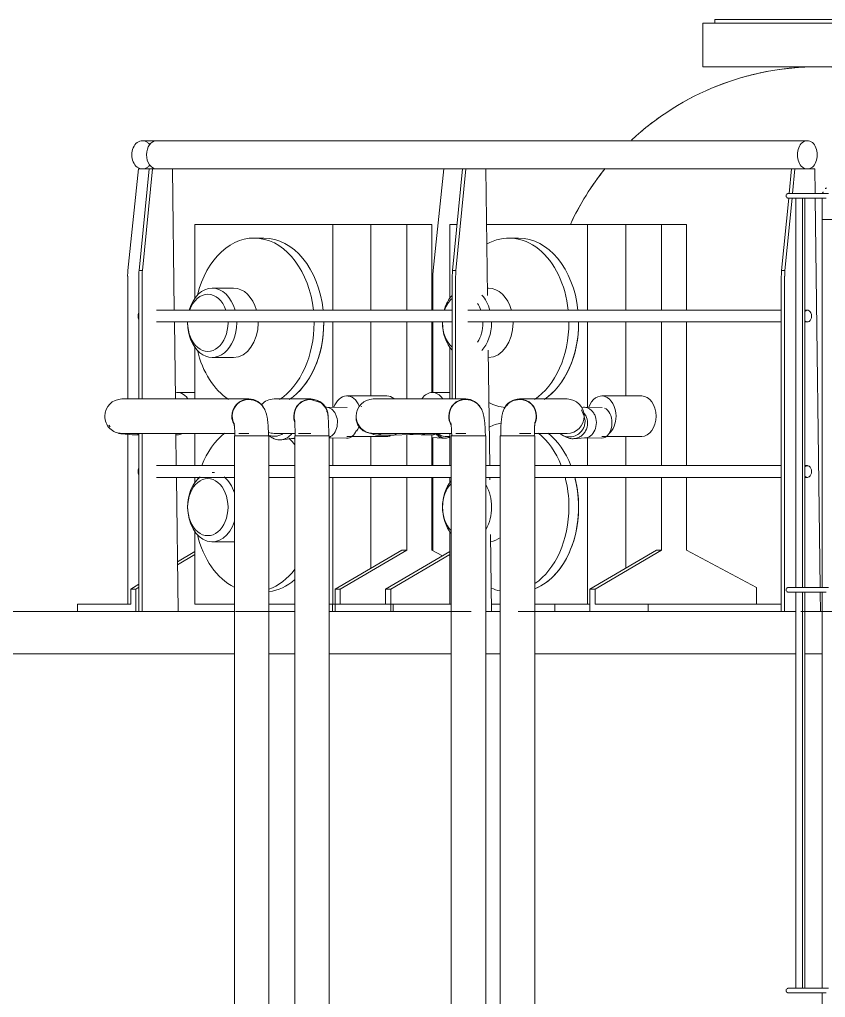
# Model space of a CAD drawing. Header units: metres. Extents: x -3 to 137, y -7 to 15.
# Drawn here: x 110.031 to 111.742, y 1.993 to 4.07 of the extents above; entities that cross this region are included whole.
import ezdxf

# ---------------------------------------------------------------- set-up
doc = ezdxf.new("R2010")
doc.units = ezdxf.units.M
doc.linetypes.add('Centre', pattern=[0.03175, 0.00635, -0.00475, 0.0159, -0.00475])
for name, color, linetype, lineweight in [('A-FLOR-HRAL', 7, 'Continuous', 9), ('A-FLOR-LEVL', 7, 'Continuous', 9), ('A-GENM', 7, 'Continuous', 9), ('I-WALL', 7, 'Continuous', 9), ('M-EQPM', 7, 'Continuous', 9), ('P-PIPE', 7, 'Continuous', 9)]:
    doc.layers.add(name, color=color, linetype=linetype, lineweight=lineweight)

# ---------------------------------------------------------------- blocks, each defined once
blk = doc.blocks.new('Generic Models 1 - Generic Models 1-2589847-Elevation 6 - a')
at = {"layer": 'A-GENM', "color": 8, "true_color": 0x808080}
for p, q in [((-17.7681, 2.8125), (-14.8313, 2.8125)), ((-14.7583, 2.8125), (-14.7034, 2.8125)), ((-14.6304, 2.8125), (-14.371, 2.8125)), ((-14.298, 2.8125), (-14.2671, 2.8125)), ((-14.194, 2.8125), (-13.6397, 2.8125)), ((-13.6209, 2.8125), (-13.5835, 2.8125)), ((-14.8313, 2.7225), (-17.9181, 2.7225)), ((-14.7034, 2.7225), (-14.7583, 2.7225)), ((-14.371, 2.7225), (-14.6304, 2.7225)), ((-14.2671, 2.7225), (-14.298, 2.7225)), ((-13.6397, 2.7225), (-14.194, 2.7225)), ((-13.5835, 2.7225), (-13.6209, 2.7225))]:
    blk.add_line(p, q, dxfattribs=at)
blk = doc.blocks.new('Railing - 50 x 12mm-V190-Elevation 6 - a')
at = {"layer": 'A-FLOR-HRAL'}
for p, q in [((-14.3684, 3.5368), (-14.3471, 3.7525)), ((-14.34, 3.7525), (-14.3613, 3.5368)), ((-14.3471, 3.7525), (-14.34, 3.7525)), ((-14.3236, 3.7525), (-14.34, 3.7525)), ((-14.2942, 3.4837), (-14.2976, 3.7525)), ((-14.3613, 3.5368), (-14.3684, 3.5368)), ((-14.3689, 3.264), (-14.3689, 3.5246)), ((-14.3618, 3.5246), (-14.3618, 3.264)), ((-14.2896, 3.1221), (-14.2927, 3.3679)), ((-14.2892, 3.0923), (-14.2893, 3.0979)), ((-14.2857, 2.8125), (-14.2877, 2.9765))]:
    blk.add_line(p, q, dxfattribs=at)
for centre in [(-14.2982, 3.5246), (-14.2911, 3.5246)]:
    blk.add_ellipse(centre, major_axis=(0, 0.1), ratio=0.707107, start_param=1.448623, end_param=1.570796, dxfattribs=at)
blk = doc.blocks.new('Railing - 50 x 12mm-V191-Elevation 6 - a')
at = {"layer": 'A-FLOR-HRAL'}
for p, q in [((-15.0336, 3.5368), (-15.0124, 3.7525)), ((-15.0053, 3.7525), (-15.0266, 3.5368)), ((-15.0124, 3.7525), (-15.0053, 3.7525)), ((-14.9889, 3.7525), (-15.0053, 3.7525)), ((-14.9591, 3.4525), (-14.9629, 3.7525)), ((-15.0266, 3.5368), (-15.0336, 3.5368)), ((-15.0342, 3.2639), (-15.0342, 3.5246)), ((-15.0271, 3.5246), (-15.0271, 3.2638)), ((-14.9567, 3.264), (-14.9588, 3.4275)), ((-15.0342, 2.8125), (-15.0342, 3.191)), ((-15.0271, 3.191), (-15.0271, 2.8125)), ((-14.9549, 3.1225), (-14.9558, 3.191)), ((-14.9509, 2.8125), (-14.9546, 3.0975))]:
    blk.add_line(p, q, dxfattribs=at)
for centre in [(-14.9635, 3.5246), (-14.9564, 3.5246)]:
    blk.add_ellipse(centre, major_axis=(0, 0.1), ratio=0.707107, start_param=1.448623, end_param=1.570796, dxfattribs=at)
blk = doc.blocks.new('Railing - 50 x 12mm-V192-Elevation 6 - a')
at = {"layer": 'A-FLOR-HRAL'}
for p, q in [((-13.654, 3.7002), (-13.6488, 3.7525)), ((-13.6488, 3.7525), (-13.6418, 3.7525)), ((-13.6418, 3.7525), (-13.6469, 3.7004)), ((-13.6254, 3.7525), (-13.6418, 3.7525)), ((-13.5994, 3.7525), (-13.6154, 3.7525)), ((-13.5987, 3.7002), (-13.5994, 3.7525)), ((-13.6701, 3.5368), (-13.6549, 3.6908)), ((-13.6479, 3.6904), (-13.663, 3.5368)), ((-13.588, 2.8636), (-13.5986, 3.6907)), ((-13.663, 3.5368), (-13.6701, 3.5368)), ((-13.6706, 2.8125), (-13.6706, 3.5246)), ((-13.6636, 3.5246), (-13.6636, 2.8125)), ((-13.5874, 2.8125), (-13.5879, 2.8539))]:
    blk.add_line(p, q, dxfattribs=at)
for centre in [(-13.5999, 3.5246), (-13.5928, 3.5246)]:
    blk.add_ellipse(centre, major_axis=(0, 0.1), ratio=0.707107, start_param=1.448623, end_param=1.570796, dxfattribs=at)
blk = doc.blocks.new('Railing - Railing-2595811-Elevation 6 - a')
at = {"layer": 'A-FLOR-HRAL'}
for p, q in [((-13.6154, 3.8125), (-14.9966, 3.8125)), ((-14.9966, 3.7525), (-13.6154, 3.7525)), ((-14.3689, 3.4525), (-14.9966, 3.4525)), ((-13.6706, 3.4525), (-14.3362, 3.4525)), ((-13.6154, 3.4525), (-13.6209, 3.4525)), ((-14.9966, 3.4275), (-14.3689, 3.4275)), ((-14.3362, 3.4275), (-13.6706, 3.4275)), ((-13.6209, 3.4275), (-13.6154, 3.4275)), ((-14.8313, 3.1225), (-14.9966, 3.1225)), ((-14.7034, 3.1225), (-14.7583, 3.1225)), ((-14.371, 3.1225), (-14.6304, 3.1225)), ((-14.2671, 3.1225), (-14.298, 3.1225)), ((-13.6706, 3.1225), (-14.194, 3.1225)), ((-13.6154, 3.1225), (-13.6209, 3.1225)), ((-14.9966, 3.0975), (-14.8313, 3.0975)), ((-14.7583, 3.0975), (-14.7034, 3.0975)), ((-14.6304, 3.0975), (-14.371, 3.0975)), ((-14.298, 3.0975), (-14.2671, 3.0975)), ((-14.194, 3.0975), (-13.6706, 3.0975)), ((-13.6209, 3.0975), (-13.6154, 3.0975))]:
    blk.add_line(p, q, dxfattribs=at)
for centre, major_axis, start_param, end_param in [((-14.9966, 3.7825), (0, 0.03), 0, 1.570796), ((-13.6154, 3.7825), (0, 0.03), 4.712389, 7.853982), ((-14.9966, 3.7825), (0, 0.03), 1.570796, 3.141593), ((-13.6154, 3.7825), (0, 0.03), 1.570796, 4.712389), ((-13.6154, 3.44), (0, 0.0125), 4.712389, 6.962236), ((-13.6154, 3.44), (0, 0.0125), 2.462542, 4.712389), ((-13.6154, 3.11), (0, 0.0125), 4.712389, 6.962236), ((-13.6154, 3.11), (0, 0.0125), 2.462542, 4.712389)]:
    blk.add_ellipse(centre, major_axis=major_axis, ratio=0.707107, start_param=start_param, end_param=end_param, dxfattribs=at)
for name in ['Railing - 50 x 12mm-V191-Elevation 6 - a', 'Railing - 50 x 12mm-V190-Elevation 6 - a', 'Railing - 50 x 12mm-V192-Elevation 6 - a']:
    blk.add_blockref(name, (0, 0))
blk = doc.blocks.new('Railing - 50 x 12mm-V199-Elevation 6 - a')
at = {"layer": 'A-FLOR-HRAL'}
for p, q in [((-14.3868, 3.7525), (-14.4095, 3.5368)), ((-14.4101, 3.5246), (-14.4101, 3.4523)), ((-14.4101, 3.4275), (-14.4101, 3.2778)), ((-14.4101, 3.1824), (-14.4101, 3.1223)), ((-14.4101, 3.0975), (-14.4101, 2.9418))]:
    blk.add_line(p, q, dxfattribs=at)
blk.add_ellipse((-14.3346, 3.5246), major_axis=(0, 0.1), ratio=0.75471, start_param=1.448623, end_param=1.570796, dxfattribs=at)
blk = doc.blocks.new('Railing - 50 x 12mm-V200-Elevation 6 - a')
at = {"layer": 'A-FLOR-HRAL'}
for p, q in [((-15.0347, 3.7525), (-15.0574, 3.5368)), ((-15.0265, 3.7525), (-15.0347, 3.7525)), ((-15.0124, 3.7525), (-15.0172, 3.7525)), ((-15.0579, 3.5246), (-15.0579, 3.264)), ((-15.0579, 3.1889), (-15.0579, 2.8282))]:
    blk.add_line(p, q, dxfattribs=at)
blk.add_ellipse((-14.9825, 3.5246), major_axis=(0, 0.1), ratio=0.75471, start_param=1.448623, end_param=1.570796, dxfattribs=at)
blk = doc.blocks.new('Railing - Railing-2595985-Elevation 6 - a')
at = {"layer": 'A-FLOR-HRAL'}
for p, q in [((-14.9966, 3.8125), (-15.0265, 3.8125)), ((-15.0265, 3.7525), (-15.0124, 3.7525))]:
    blk.add_line(p, q, dxfattribs=at)
for centre, major_axis, start_param, end_param in [((-15.0265, 3.7825), (0, 0.03), 5.759604, 7.853982), ((-15.0265, 3.7825), (0, 0.03), 5.530811, 5.759587), ((-15.0265, 3.7825), (0, 0.03), 1.570796, 3.665174), ((-15.0265, 3.7825), (0, 0.03), 3.665191, 3.893967), ((-15.0265, 3.44), (0, 0.0125), 1.047198, 1.570796), ((-15.0265, 3.44), (0, 0.0125), 1.570796, 2.094395), ((-15.0265, 3.11), (0, 0.0125), 1.047198, 1.570796), ((-15.0265, 3.11), (0, 0.0125), 1.570796, 2.094395)]:
    blk.add_ellipse(centre, major_axis=major_axis, ratio=0.75471, start_param=start_param, end_param=end_param, dxfattribs=at)
for name in ['Railing - 50 x 12mm-V200-Elevation 6 - a', 'Railing - 50 x 12mm-V199-Elevation 6 - a']:
    blk.add_blockref(name, (0, 0))
blk = doc.blocks.new('M_Escalera Marinera Exterior - M_Escalera Marinera Exterior-V205-Elevation 6 - a')
at = {"layer": 'A-GENM', "color": 8, "true_color": 0x808080}
for p, q in [((-13.6522, 3.7004), (-13.6554, 3.7004)), ((-13.5837, 3.7004), (-13.631, 3.7004)), ((-13.6554, 3.6904), (-13.6522, 3.6904)), ((-13.6397, 2.8638), (-13.6397, 3.6905)), ((-13.6257, 2.8637), (-13.6257, 3.6905)), ((-13.6209, 3.6906), (-13.6209, 2.8636)), ((-13.6209, 3.6904), (-13.5837, 3.6904)), ((-13.5837, 3.6904), (-13.5837, 3.6906)), ((-13.5837, 3.6454), (-13.5837, 2.8636)), ((-13.583, 3.6454), (-13.5837, 3.6454)), ((-13.5837, 3.6454), (-13.583, 3.6454)), ((-13.5437, 3.6454), (-13.5829, 3.6454)), ((-13.5829, 3.6454), (-13.5637, 3.6454)), ((-13.6522, 2.8638), (-13.6554, 2.8638)), ((-13.6554, 2.8538), (-13.6522, 2.8538)), ((-13.6397, 2.0127), (-13.6397, 2.8538)), ((-13.6257, 2.0127), (-13.6257, 2.8539)), ((-13.5837, 2.8638), (-13.6209, 2.8638)), ((-13.6209, 2.854), (-13.6209, 2.0126)), ((-13.6209, 2.8538), (-13.5837, 2.8538)), ((-13.5837, 2.8541), (-13.5837, 2.0126)), ((-13.5837, 2.8538), (-13.5837, 2.8539)), ((-13.6522, 2.0127), (-13.6554, 2.0127)), ((-13.6554, 2.0027), (-13.6522, 2.0027)), ((-13.631, 2.0027), (-13.5837, 2.0027)), ((-13.5837, 2.0127), (-13.6209, 2.0127)), ((-13.5837, 2.0031), (-13.5837, 0.9118)), ((-13.5837, 2.0027), (-13.5837, 2.0029))]:
    blk.add_line(p, q, dxfattribs=at)
at = {"layer": 'A-GENM', "color": 8, "true_color": 0x808080, "flags": 128}
for points in [[(-13.5703, 3.7004), (-13.58, 3.7004), (-13.5891, 3.7004), (-13.5977, 3.7004), (-13.6058, 3.7004), (-13.6132, 3.7004), (-13.6201, 3.7004), (-13.6264, 3.7004), (-13.6321, 3.7004), (-13.6372, 3.7004), (-13.6417, 3.7004), (-13.6456, 3.7004), (-13.6488, 3.7004), (-13.6514, 3.7004), (-13.6534, 3.7004), (-13.6547, 3.7004), (-13.6554, 3.7004), (-13.6554, 3.7004)], [(-13.5831, 3.7002), (-13.5829, 3.701), (-13.5827, 3.7017), (-13.5824, 3.7025), (-13.5821, 3.7032), (-13.5818, 3.704)], [(-13.5771, 3.7103), (-13.5765, 3.7109), (-13.5758, 3.7114), (-13.5752, 3.7118), (-13.5745, 3.7123)], [(-13.6554, 3.6904), (-13.6551, 3.6904), (-13.6542, 3.6904), (-13.6525, 3.6904), (-13.6503, 3.6904), (-13.6474, 3.6904), (-13.6439, 3.6904), (-13.6397, 3.6904), (-13.635, 3.6904), (-13.6296, 3.6904), (-13.6236, 3.6904), (-13.617, 3.6904), (-13.6099, 3.6904), (-13.6021, 3.6904), (-13.5938, 3.6904), (-13.585, 3.6904), (-13.5756, 3.6904)], [(-13.5837, 3.6907), (-13.5837, 3.6898), (-13.5837, 3.6888), (-13.5837, 3.6878), (-13.5837, 3.6867), (-13.5837, 3.6855), (-13.5837, 3.6843), (-13.5837, 3.683), (-13.5837, 3.6817), (-13.5837, 3.6803), (-13.5837, 3.6788), (-13.5837, 3.6773), (-13.5837, 3.6757), (-13.5837, 3.6741), (-13.5837, 3.6725), (-13.5837, 3.6708), (-13.5837, 3.669), (-13.5837, 3.6672), (-13.5837, 3.6654), (-13.5837, 3.6636), (-13.5837, 3.6617), (-13.5837, 3.6598), (-13.5837, 3.6579), (-13.5837, 3.6559), (-13.5837, 3.6539), (-13.5837, 3.652), (-13.5837, 3.65), (-13.5837, 3.648), (-13.5837, 3.646), (-13.5837, 3.6454)], [(-13.5837, 3.6454), (-13.5837, 3.6474), (-13.5837, 3.6494), (-13.5837, 3.6514), (-13.5837, 3.6534), (-13.5837, 3.6554), (-13.5837, 3.6573), (-13.5837, 3.6593), (-13.5837, 3.6612), (-13.5837, 3.6631), (-13.5837, 3.6649), (-13.5837, 3.6667), (-13.5837, 3.6685), (-13.5837, 3.6703), (-13.5837, 3.672), (-13.5837, 3.6737), (-13.5837, 3.6753), (-13.5837, 3.6769), (-13.5837, 3.6784), (-13.5837, 3.6799), (-13.5837, 3.6813), (-13.5837, 3.6827), (-13.5837, 3.684), (-13.5837, 3.6852), (-13.5837, 3.6864), (-13.5837, 3.6875), (-13.5837, 3.6886), (-13.5837, 3.6895), (-13.5837, 3.6904)], [(-13.5703, 2.8638), (-13.58, 2.8638), (-13.5891, 2.8638), (-13.5977, 2.8638), (-13.6058, 2.8638), (-13.6132, 2.8638), (-13.6201, 2.8638), (-13.6264, 2.8638), (-13.6321, 2.8638), (-13.6372, 2.8638), (-13.6417, 2.8638), (-13.6456, 2.8638), (-13.6488, 2.8638), (-13.6514, 2.8638), (-13.6534, 2.8638), (-13.6547, 2.8638), (-13.6554, 2.8638), (-13.6554, 2.8638)], [(-13.6554, 2.8538), (-13.6551, 2.8538), (-13.6542, 2.8538), (-13.6525, 2.8538), (-13.6503, 2.8538), (-13.6474, 2.8538), (-13.6439, 2.8538), (-13.6397, 2.8538), (-13.635, 2.8538), (-13.6296, 2.8538), (-13.6236, 2.8538), (-13.617, 2.8538), (-13.6099, 2.8538), (-13.6021, 2.8538), (-13.5938, 2.8538), (-13.585, 2.8538), (-13.5756, 2.8538)], [(-13.5703, 2.0127), (-13.58, 2.0127), (-13.5891, 2.0127), (-13.5977, 2.0127), (-13.6058, 2.0127), (-13.6132, 2.0127), (-13.6201, 2.0127), (-13.6264, 2.0127), (-13.6321, 2.0127), (-13.6372, 2.0127), (-13.6417, 2.0127), (-13.6456, 2.0127), (-13.6488, 2.0127), (-13.6514, 2.0127), (-13.6534, 2.0127), (-13.6547, 2.0127), (-13.6554, 2.0127), (-13.6554, 2.0127)], [(-13.6554, 2.0027), (-13.6551, 2.0027), (-13.6542, 2.0027), (-13.6525, 2.0027), (-13.6503, 2.0027), (-13.6474, 2.0027), (-13.6439, 2.0027), (-13.6397, 2.0027), (-13.635, 2.0027), (-13.6296, 2.0027), (-13.6236, 2.0027), (-13.617, 2.0027), (-13.6099, 2.0027), (-13.6021, 2.0027), (-13.5938, 2.0027), (-13.585, 2.0027), (-13.5756, 2.0027)]]:
    blk.add_lwpolyline(points, dxfattribs=at)
at = {"layer": 'A-GENM', "color": 8, "true_color": 0x808080}
for points, knots in [([(-13.6598, 3.6979), (-13.6599, 3.6978), (-13.6601, 3.6974), (-13.6604, 3.6965), (-13.6604, 3.6959), (-13.6604, 3.6954)], [-0.1666667, -0.1666667, -0.1666667, -0.1666667, -0.125, -0.0833333, 0, 0, 0, 0]), ([(-13.6542, 3.7003), (-13.6543, 3.7003), (-13.6545, 3.7003), (-13.6548, 3.7004), (-13.6551, 3.7004), (-13.6554, 3.7004), (-13.6558, 3.7004), (-13.6561, 3.7004), (-13.6564, 3.7003), (-13.6567, 3.7003), (-13.6571, 3.7002), (-13.6574, 3.7001), (-13.6577, 3.6999), (-13.658, 3.6998), (-13.6582, 3.6996), (-13.6586, 3.6993), (-13.6588, 3.6991), (-13.659, 3.699)], [-0.5833333, -0.5833333, -0.5833333, -0.5833333, -0.5625, -0.5416667, -0.5208333, -0.5, -0.4791667, -0.4583333, -0.4375, -0.4166667, -0.3958333, -0.375, -0.3541667, -0.3333333, -0.3125, -0.2916667, -0.25, -0.25, -0.25, -0.25]), ([(-13.6604, 3.6954), (-13.6604, 3.695), (-13.6604, 3.6944), (-13.6601, 3.6935), (-13.6599, 3.6931), (-13.6598, 3.6929)], [-1, -1, -1, -1, -0.9166667, -0.875, -0.8333333, -0.8333333, -0.8333333, -0.8333333]), ([(-13.659, 3.6919), (-13.6588, 3.6918), (-13.6586, 3.6915), (-13.6582, 3.6913), (-13.658, 3.6911), (-13.6577, 3.691), (-13.6574, 3.6908), (-13.6571, 3.6907), (-13.6567, 3.6906), (-13.6564, 3.6905), (-13.6561, 3.6905), (-13.6558, 3.6904), (-13.6554, 3.6904), (-13.6551, 3.6904), (-13.6548, 3.6905), (-13.6545, 3.6905), (-13.6543, 3.6906), (-13.6542, 3.6906)], [-0.75, -0.75, -0.75, -0.75, -0.7083333, -0.6875, -0.6666667, -0.6458333, -0.625, -0.6041667, -0.5833333, -0.5625, -0.5416667, -0.5208333, -0.5, -0.4791667, -0.4583333, -0.4375, -0.4166667, -0.4166667, -0.4166667, -0.4166667]), ([(-13.6598, 2.8613), (-13.6599, 2.8611), (-13.6601, 2.8607), (-13.6604, 2.8599), (-13.6604, 2.8592), (-13.6604, 2.8588)], [-0.1666667, -0.1666667, -0.1666667, -0.1666667, -0.125, -0.0833333, 0, 0, 0, 0]), ([(-13.6604, 2.8588), (-13.6604, 2.8583), (-13.6604, 2.8577), (-13.6601, 2.8569), (-13.6599, 2.8565), (-13.6598, 2.8563)], [-1, -1, -1, -1, -0.9166667, -0.875, -0.8333333, -0.8333333, -0.8333333, -0.8333333]), ([(-13.6542, 2.8636), (-13.6543, 2.8636), (-13.6545, 2.8637), (-13.6548, 2.8637), (-13.6551, 2.8638), (-13.6554, 2.8638), (-13.6558, 2.8638), (-13.6561, 2.8637), (-13.6564, 2.8637), (-13.6567, 2.8636), (-13.6571, 2.8635), (-13.6574, 2.8634), (-13.6577, 2.8633), (-13.658, 2.8631), (-13.6582, 2.8629), (-13.6586, 2.8627), (-13.6588, 2.8625), (-13.659, 2.8623)], [-0.5833333, -0.5833333, -0.5833333, -0.5833333, -0.5625, -0.5416667, -0.5208333, -0.5, -0.4791667, -0.4583333, -0.4375, -0.4166667, -0.3958333, -0.375, -0.3541667, -0.3333333, -0.3125, -0.2916667, -0.25, -0.25, -0.25, -0.25]), ([(-13.659, 2.8552), (-13.6588, 2.8551), (-13.6586, 2.8549), (-13.6582, 2.8546), (-13.658, 2.8544), (-13.6577, 2.8543), (-13.6574, 2.8542), (-13.6571, 2.854), (-13.6567, 2.8539), (-13.6564, 2.8539), (-13.6561, 2.8538), (-13.6558, 2.8538), (-13.6554, 2.8538), (-13.6551, 2.8538), (-13.6548, 2.8538), (-13.6545, 2.8539), (-13.6543, 2.8539), (-13.6542, 2.8539)], [-0.75, -0.75, -0.75, -0.75, -0.7083333, -0.6875, -0.6666667, -0.6458333, -0.625, -0.6041667, -0.5833333, -0.5625, -0.5416667, -0.5208333, -0.5, -0.4791667, -0.4583333, -0.4375, -0.4166667, -0.4166667, -0.4166667, -0.4166667]), ([(-13.6598, 2.0102), (-13.6599, 2.0101), (-13.6601, 2.0097), (-13.6604, 2.0088), (-13.6604, 2.0082), (-13.6604, 2.0077)], [-0.1666667, -0.1666667, -0.1666667, -0.1666667, -0.125, -0.0833333, 0, 0, 0, 0]), ([(-13.6604, 2.0077), (-13.6604, 2.0073), (-13.6604, 2.0067), (-13.6601, 2.0058), (-13.6599, 2.0054), (-13.6598, 2.0052)], [-1, -1, -1, -1, -0.9166667, -0.875, -0.8333333, -0.8333333, -0.8333333, -0.8333333]), ([(-13.6542, 2.0126), (-13.6543, 2.0126), (-13.6545, 2.0127), (-13.6548, 2.0127), (-13.6551, 2.0127), (-13.6554, 2.0128), (-13.6558, 2.0127), (-13.6561, 2.0127), (-13.6564, 2.0127), (-13.6567, 2.0126), (-13.6571, 2.0125), (-13.6574, 2.0124), (-13.6577, 2.0122), (-13.658, 2.0121), (-13.6582, 2.0119), (-13.6586, 2.0117), (-13.6588, 2.0114), (-13.659, 2.0113)], [-0.5833333, -0.5833333, -0.5833333, -0.5833333, -0.5625, -0.5416667, -0.5208333, -0.5, -0.4791667, -0.4583333, -0.4375, -0.4166667, -0.3958333, -0.375, -0.3541667, -0.3333333, -0.3125, -0.2916667, -0.25, -0.25, -0.25, -0.25]), ([(-13.659, 2.0042), (-13.6588, 2.0041), (-13.6586, 2.0038), (-13.6582, 2.0036), (-13.658, 2.0034), (-13.6577, 2.0033), (-13.6574, 2.0031), (-13.6571, 2.003), (-13.6567, 2.0029), (-13.6564, 2.0028), (-13.6561, 2.0028), (-13.6558, 2.0028), (-13.6554, 2.0027), (-13.6551, 2.0028), (-13.6548, 2.0028), (-13.6545, 2.0028), (-13.6543, 2.0029), (-13.6542, 2.0029)], [-0.75, -0.75, -0.75, -0.75, -0.7083333, -0.6875, -0.6666667, -0.6458333, -0.625, -0.6041667, -0.5833333, -0.5625, -0.5416667, -0.5208333, -0.5, -0.4791667, -0.4583333, -0.4375, -0.4166667, -0.4166667, -0.4166667, -0.4166667])]:
    blk.add_open_spline(points, degree=3, knots=knots, dxfattribs=at)
blk = doc.blocks.new('M_Estanque - M_Estanque-2786569-Elevation 6 - a')
at = {"layer": 'A-GENM', "color": 8, "true_color": 0x808080}
for p, q in [((-13.8375, 4.0619), (-13.8375, 3.9694)), ((-13.3496, 4.0619), (-13.8375, 4.0619)), ((-13.8119, 4.0697), (-13.8119, 4.0619)), ((-13.8119, 4.0697), (-13.3752, 4.0697)), ((-13.3752, 4.0619), (-13.3752, 4.0697)), ((-13.3496, 3.9694), (-13.3496, 4.0619)), ((-13.8375, 3.9694), (-13.3496, 3.9694)), ((-13.0171, 3.4259), (-13.0156, 3.4259)), ((-13.0156, 3.4259), (-13.0171, 3.4259)), ((-13.0206, 2.989), (-13.0206, 2.9876)), ((-13.0206, 2.8904), (-13.0206, 2.8638)), ((-13.0206, 2.8538), (-13.0206, 2.8125))]:
    blk.add_line(p, q, dxfattribs=at)
for start, end in [(90, 133.0764), (90, 98.0259), (90, 98.0259), (81.9741, 90), (81.9741, 90), (36.0498, 90), (100.6957, 106.0519), (100.6957, 106.0519), (73.9481, 79.3043), (73.9481, 79.3043), (109.2523, 114.0783), (109.2523, 114.0783), (65.9217, 70.7477), (65.9217, 70.7477), (117.5033, 122.105), (117.5033, 122.105), (57.895, 62.4967), (57.895, 62.4967), (125.6524, 130.132), (125.6524, 130.132), (49.868, 54.3476), (49.868, 54.3476), (41.8405, 46.2447), (41.8405, 46.2447), (141.2015, 155.0321), (141.8332, 146.1875), (141.8332, 146.1875), (36.1694, 38.1668), (36.1694, 38.1668), (149.8962, 154.2161), (149.8962, 154.2161), (356.5655, 14.0276), (9.7241, 14.0038), (9.7241, 14.0038), (3.5149, 5.9618), (3.5149, 5.9618), (309.3853, 334.2993), (294.5528, 303.1003), (274.9466, 291.7364)]:
    blk.add_arc((-13.5935, 3.3904), 0.579, start, end, dxfattribs=at)
blk = doc.blocks.new('Ventilacion01 - Standard-2235841-Elevation 6 - a')
at = {"layer": 'M-EQPM'}
for p, q in [((-14.3743, 3.478), (-14.3743, 3.6347)), ((-14.3587, 3.6347), (-14.3743, 3.6347)), ((-14.0819, 3.6347), (-14.2961, 3.6347)), ((-14.0819, 3.4525), (-14.0819, 3.6347)), ((-14.0006, 3.6347), (-14.0819, 3.6347)), ((-13.9246, 3.6347), (-14.0006, 3.6347)), ((-14.0006, 3.6347), (-14.0006, 3.4525)), ((-13.8717, 3.6347), (-13.9246, 3.6347)), ((-13.9246, 3.6347), (-13.9246, 3.4525)), ((-13.8717, 3.4525), (-13.8717, 3.6347)), ((-14.2281, 3.6058), (-14.2487, 3.6058)), ((-14.2921, 3.4994), (-14.2944, 3.4994)), ((-14.0819, 3.2463), (-14.0819, 3.4276)), ((-14.0006, 3.4276), (-14.0006, 3.2705)), ((-13.9246, 3.4276), (-13.9246, 3.1225)), ((-13.8717, 3.1225), (-13.8717, 3.4276)), ((-14.3743, 3.264), (-14.3743, 3.3736)), ((-14.3743, 3.2778), (-14.4114, 3.2778)), ((-13.967, 3.2705), (-14.0519, 3.2705)), ((-14.3743, 3.1223), (-14.3743, 3.1912)), ((-14.0819, 3.1225), (-14.0819, 3.1813)), ((-14.0519, 3.1845), (-13.967, 3.1845)), ((-14.0006, 3.1845), (-14.0006, 3.1225)), ((-14.3743, 3.0866), (-14.3743, 3.0975)), ((-14.0819, 2.8282), (-14.0819, 3.0976)), ((-14.0006, 3.0976), (-14.0006, 2.905)), ((-13.9246, 3.0976), (-13.9246, 2.9432)), ((-13.8717, 2.9432), (-13.8717, 3.0976)), ((-14.3743, 2.8282), (-14.3743, 2.9822)), ((-14.5104, 2.8605), (-14.3743, 2.9401)), ((-14.3743, 2.9338), (-14.4997, 2.8605)), ((-14.0767, 2.8605), (-13.9353, 2.9432)), ((-13.9246, 2.9432), (-14.066, 2.8605)), ((-13.9353, 2.9432), (-13.9246, 2.9432)), ((-13.723, 2.8636), (-13.8717, 2.9432)), ((-14.5104, 2.8282), (-14.5104, 2.8605)), ((-14.4997, 2.8605), (-14.5104, 2.8605)), ((-14.4997, 2.8605), (-14.4997, 2.8125)), ((-14.0767, 2.8125), (-14.0767, 2.8605)), ((-14.066, 2.8605), (-14.0767, 2.8605)), ((-14.066, 2.8605), (-14.066, 2.8282)), ((-13.723, 2.8282), (-13.723, 2.8636)), ((-14.5104, 2.8282), (-14.6232, 2.8282)), ((-14.6232, 2.8282), (-14.6232, 2.8125)), ((-14.371, 2.8282), (-14.3743, 2.8282)), ((-14.2671, 2.8282), (-14.2859, 2.8282)), ((-14.0819, 2.8282), (-14.194, 2.8282)), ((-14.0767, 2.8282), (-14.0819, 2.8282)), ((-13.9532, 2.8282), (-14.066, 2.8282)), ((-13.9532, 2.8125), (-13.9532, 2.8282)), ((-13.9532, 2.8282), (-13.6706, 2.8282))]:
    blk.add_line(p, q, dxfattribs=at)
for centre, major_axis, start_param, end_param in [((-14.2487, 3.4258), (0, 0.18), 4.862358, 6.66403), ((-14.2281, 3.4258), (0, 0.18), 4.862358, 6.283185), ((-14.2281, 3.4258), (0, 0.18), 4.862358, 6.283185), ((-14.2921, 3.4258), (0, 0.0736), 5.078453, 6.283185), ((-14.3376, 3.4258), (0, 0.0736), 0.656151, 1.201425), ((-14.3469, 3.4258), (0, 0.0606), 0.550999, 1.117441), ((-14.3376, 3.4258), (0, 0.0736), 5.078453, 5.641698), ((-14.3469, 3.4258), (0, 0.0606), 5.161188, 5.46228), ((-14.3469, 3.4258), (0, 0.0606), 1.54199, 1.570796), ((-14.3376, 3.4258), (0, 0.0736), 1.54728, 1.570796), ((-14.3469, 3.4258), (0, 0.0606), 4.712389, 4.748468), ((-14.3376, 3.4258), (0, 0.0736), 4.712389, 4.741843), ((-14.2921, 3.4258), (0, 0.0736), 4.712389, 4.738588), ((-14.2281, 3.4258), (0, 0.18), 3.579502, 4.72271), ((-14.2487, 3.4258), (0, 0.18), 4.712389, 4.722745), ((-14.2281, 3.4258), (0, 0.18), 4.712389, 4.72271), ((-14.3469, 3.4258), (0, 0.0606), 1.570796, 2.590593), ((-14.3376, 3.4258), (0, 0.0736), 1.570796, 2.485442), ((-14.3469, 3.4258), (0, 0.0606), 3.962498, 4.712389), ((-14.3376, 3.4258), (0, 0.0736), 3.78308, 4.712389), ((-14.2921, 3.4258), (0, 0.0736), 3.141593, 4.712389), ((-14.2487, 3.4258), (0, 0.18), 3.579502, 4.712389), ((-14.2281, 3.4258), (0, 0.18), 3.579502, 4.712389), ((-14.4114, 3.2348), (0, 0.043), 5.492856, 7.073515), ((-14.0519, 3.2275), (0, 0.043), 4.712389, 7.399238), ((-13.967, 3.2275), (0, 0.043), 4.712389, 6.283185), ((-14.2487, 3.4258), (0, 0.18), 2.796963, 3.079551), ((-14.0519, 3.2275), (0, 0.043), 3.665191, 4.712389), ((-13.967, 3.2275), (0, 0.043), 3.141593, 4.712389), ((-14.2487, 3.0344), (0, 0.18), 0.129021, 0.338704), ((-14.2487, 3.0344), (0, 0.18), 5.224359, 5.769848), ((-14.2281, 3.0344), (0, 0.18), 5.224359, 5.769848), ((-14.2281, 3.0344), (0, 0.18), 5.224359, 5.769848), ((-14.2281, 3.0344), (0, 0.18), 3.41291, 5.074515), ((-14.2487, 3.0344), (0, 0.18), 4.712389, 5.074554), ((-14.2281, 3.0344), (0, 0.18), 4.712389, 5.074515), ((-14.3376, 3.0344), (0, 0.0736), 0.705478, 1.570796), ((-14.3469, 3.0344), (0, 0.0606), 0.606429, 1.570796), ((-14.3376, 3.0344), (0, 0.0736), 4.712389, 5.398777), ((-14.3469, 3.0344), (0, 0.0606), 1.570796, 2.535164), ((-14.3376, 3.0344), (0, 0.0736), 1.570796, 2.436114), ((-14.3376, 3.0344), (0, 0.0736), 4.026001, 4.712389), ((-14.2281, 3.0344), (0, 0.18), 3.41291, 4.712389), ((-14.2487, 3.0344), (0, 0.18), 3.58834, 4.712389), ((-14.2921, 3.0344), (0, 0.0736), 3.230998, 3.653199), ((-14.2487, 3.0344), (0, 0.18), 2.839737, 2.995391)]:
    blk.add_ellipse(centre, major_axis=major_axis, ratio=0.707107, start_param=start_param, end_param=end_param, dxfattribs=at)
blk = doc.blocks.new('Ventilacion01 - Standard-V221-Elevation 6 - a')
at = {"layer": 'M-EQPM'}
for p, q in [((-14.9152, 3.478), (-14.9152, 3.6347)), ((-14.6228, 3.6347), (-14.9152, 3.6347)), ((-14.6228, 3.4524), (-14.6228, 3.6347)), ((-14.5415, 3.6347), (-14.6228, 3.6347)), ((-14.4655, 3.6347), (-14.5415, 3.6347)), ((-14.5415, 3.6347), (-14.5415, 3.4524)), ((-14.4126, 3.6347), (-14.4655, 3.6347)), ((-14.4655, 3.6347), (-14.4655, 3.4523)), ((-14.4126, 3.4523), (-14.4126, 3.6347)), ((-14.769, 3.6058), (-14.7896, 3.6058)), ((-14.833, 3.4994), (-14.8786, 3.4994)), ((-14.6228, 3.2462), (-14.6228, 3.4275)), ((-14.5415, 3.4275), (-14.5415, 3.2705)), ((-14.4655, 3.4275), (-14.4655, 3.264)), ((-14.4126, 3.2774), (-14.4126, 3.4275)), ((-14.9152, 3.264), (-14.9152, 3.3736)), ((-14.8786, 3.3522), (-14.833, 3.3522)), ((-14.9152, 3.2778), (-14.9523, 3.2778)), ((-14.5079, 3.2705), (-14.5928, 3.2705)), ((-14.9152, 3.1225), (-14.9152, 3.191)), ((-14.6228, 3.1224), (-14.6228, 3.1812)), ((-14.5928, 3.1845), (-14.5079, 3.1845)), ((-14.5415, 3.1845), (-14.5415, 3.1224)), ((-14.4655, 3.1884), (-14.4655, 3.1223)), ((-14.4126, 3.1223), (-14.4126, 3.1882)), ((-14.9152, 3.0866), (-14.9152, 3.0975)), ((-14.8733, 3.108), (-14.8786, 3.108)), ((-14.6228, 2.8282), (-14.6228, 3.0975)), ((-14.5415, 3.0975), (-14.5415, 2.905)), ((-14.4655, 3.0975), (-14.4655, 2.9432)), ((-14.4126, 2.9432), (-14.4126, 3.0975)), ((-14.9152, 2.8282), (-14.9152, 2.9822)), ((-14.8786, 2.9608), (-14.833, 2.9608)), ((-14.9523, 2.9184), (-14.9152, 2.9401)), ((-14.9152, 2.9338), (-14.9522, 2.9121)), ((-14.6177, 2.8605), (-14.4763, 2.9432)), ((-14.4655, 2.9432), (-14.6069, 2.8605)), ((-14.4763, 2.9432), (-14.4655, 2.9432)), ((-14.3898, 2.931), (-14.4126, 2.9432)), ((-15.0513, 2.8605), (-15.0342, 2.8705)), ((-15.0513, 2.8282), (-15.0513, 2.8605)), ((-15.0406, 2.8605), (-15.0513, 2.8605)), ((-15.0342, 2.8642), (-15.0406, 2.8605)), ((-15.0406, 2.8605), (-15.0406, 2.8125)), ((-14.6177, 2.8125), (-14.6177, 2.8605)), ((-14.6069, 2.8605), (-14.6177, 2.8605)), ((-14.6069, 2.8605), (-14.6069, 2.8282)), ((-15.0513, 2.8282), (-15.1641, 2.8282)), ((-15.1641, 2.8282), (-15.1641, 2.8125)), ((-14.8313, 2.8282), (-14.9152, 2.8282)), ((-14.7034, 2.8282), (-14.7583, 2.8282)), ((-14.6232, 2.8282), (-14.6304, 2.8282)), ((-14.4941, 2.8282), (-14.6069, 2.8282)), ((-14.4941, 2.8125), (-14.4941, 2.8282)), ((-14.4941, 2.8282), (-14.3743, 2.8282)), ((-14.1512, 2.8125), (-14.1512, 2.8282))]:
    blk.add_line(p, q, dxfattribs=at)
for centre, major_axis, start_param, end_param in [((-14.7896, 3.4258), (0, 0.18), 4.861782, 7.524207), ((-14.769, 3.4258), (0, 0.18), 4.861746, 6.283185), ((-14.769, 3.4258), (0, 0.18), 4.861746, 6.283185), ((-14.8786, 3.4258), (0, 0.0736), 5.083674, 7.482281), ((-14.833, 3.4258), (0, 0.0736), 5.083477, 6.283185), ((-14.8878, 3.4258), (0, 0.0606), 5.168796, 7.388903), ((-14.8878, 3.4258), (0, 0.0606), 1.54199, 1.570796), ((-14.8786, 3.4258), (0, 0.0736), 1.54728, 1.570796), ((-14.8878, 3.4258), (0, 0.0606), 4.712389, 4.741195), ((-14.8786, 3.4258), (0, 0.0736), 4.712389, 4.735906), ((-14.833, 3.4258), (0, 0.0736), 4.712389, 4.735906), ((-14.769, 3.4258), (0, 0.18), 3.579502, 4.72187), ((-14.7896, 3.4258), (0, 0.18), 4.712389, 4.72187), ((-14.769, 3.4258), (0, 0.18), 4.712389, 4.72187), ((-14.8878, 3.4258), (0, 0.0606), 1.570796, 4.712389), ((-14.8786, 3.4258), (0, 0.0736), 1.570796, 4.712389), ((-14.833, 3.4258), (0, 0.0736), 3.141593, 4.712389), ((-14.7896, 3.4258), (0, 0.18), 3.579502, 4.712389), ((-14.769, 3.4258), (0, 0.18), 3.579502, 4.712389), ((-14.7896, 3.4258), (0, 0.18), 1.900571, 2.703683), ((-14.9523, 3.2348), (0, 0.043), 5.492856, 6.437744), ((-14.5928, 3.2275), (0, 0.043), 5.235988, 7.400776), ((-14.5079, 3.2275), (0, 0.043), 5.759587, 6.283185), ((-14.5928, 3.2275), (0, 0.043), 3.886085, 4.165666), ((-14.7896, 3.0344), (0, 0.18), 0.513337, 1.059005), ((-14.7896, 3.0344), (0, 0.18), 5.535258, 5.661904), ((-14.5079, 3.2275), (0, 0.043), 3.141593, 3.408605), ((-14.8786, 3.0344), (0, 0.0736), 0.514297, 1.570796), ((-14.8878, 3.0344), (0, 0.0606), 4.712389, 7.853982), ((-14.7896, 3.0344), (0, 0.18), 1.209588, 1.241022), ((-14.8786, 3.0344), (0, 0.0736), 5.13434, 5.768888), ((-14.8878, 3.0344), (0, 0.0606), 1.570796, 4.712389), ((-14.8786, 3.0344), (0, 0.0736), 1.570796, 4.290438), ((-14.7896, 3.0344), (0, 0.18), 1.900571, 2.804908), ((-14.833, 3.0344), (0, 0.0736), 3.141593, 3.175259), ((-14.7896, 3.0344), (0, 0.18), 3.390357, 3.88952), ((-14.769, 3.0344), (0, 0.18), 3.226882, 3.685228), ((-14.769, 3.0344), (0, 0.18), 3.226882, 3.685228)]:
    blk.add_ellipse(centre, major_axis=major_axis, ratio=0.707107, start_param=start_param, end_param=end_param, dxfattribs=at)
blk = doc.blocks.new('Ventilacion01 - Standard-V222-Elevation 6 - a')
at = {"layer": 'M-EQPM'}
blk.add_line((-14.384, 3.1845), (-14.3743, 3.1845), dxfattribs=at)
blk.add_ellipse((-14.384, 3.2275), major_axis=(0, 0.043), ratio=0.707107, start_param=2.617994, end_param=3.141593, dxfattribs=at)
blk = doc.blocks.new('M_RVR_Codo material - CO - Codo-2958831-Elevation 6 - a')
at = {"layer": 'P-PIPE', "flags": 128}
for points in [[(-14.2262, 3.2632), (-14.2391, 3.2608), (-14.2482, 3.2557), (-14.2537, 3.2506), (-14.2568, 3.2464), (-14.2588, 3.2431), (-14.26, 3.2403), (-14.2609, 3.2381), (-14.2616, 3.2361), (-14.2621, 3.2344), (-14.2625, 3.2328), (-14.2629, 3.2313), (-14.2632, 3.2298), (-14.2635, 3.2284), (-14.2637, 3.227), (-14.2639, 3.2256), (-14.2641, 3.2242), (-14.2643, 3.2228), (-14.2645, 3.2213), (-14.2647, 3.2199), (-14.2648, 3.2184), (-14.265, 3.2169), (-14.2651, 3.2153), (-14.2652, 3.2138), (-14.2654, 3.2122), (-14.2655, 3.2106), (-14.2656, 3.209), (-14.2657, 3.2073), (-14.2658, 3.2056), (-14.2659, 3.2039), (-14.2659, 3.2022), (-14.266, 3.2004), (-14.2661, 3.1987), (-14.2661, 3.1969), (-14.2661, 3.1951), (-14.2662, 3.1933), (-14.2662, 3.1915), (-14.2662, 3.1896), (-14.2662, 3.1878), (-14.2663, 3.186), (-14.2663, 3.1855)], [(-14.1932, 3.2158), (-14.1932, 3.2157), (-14.1932, 3.2155), (-14.1933, 3.2151), (-14.1934, 3.2147), (-14.1935, 3.2141), (-14.1935, 3.2134), (-14.1936, 3.2126), (-14.1937, 3.2118), (-14.1938, 3.2109), (-14.1939, 3.2099), (-14.194, 3.2089), (-14.1941, 3.2078), (-14.1942, 3.2067), (-14.1943, 3.2055), (-14.1943, 3.2042), (-14.1944, 3.2029), (-14.1945, 3.2016), (-14.1945, 3.2003), (-14.1946, 3.1989), (-14.1947, 3.1975), (-14.1947, 3.196), (-14.1947, 3.1945), (-14.1948, 3.1931), (-14.1948, 3.1916), (-14.1948, 3.1901), (-14.1948, 3.1885), (-14.1949, 3.187), (-14.1949, 3.1855)]]:
    blk.add_lwpolyline(points, dxfattribs=at)
at = {"layer": 'P-PIPE'}
for start_param, end_param in [(0, 0.523599), (4.712389, 6.283185), (0.667649, 0.907362), (4.315592, 4.712389)]:
    blk.add_ellipse((-14.2262, 3.2275), major_axis=(0, 0.0357), ratio=0.994522, start_param=start_param, end_param=end_param, dxfattribs=at)
blk = doc.blocks.new('M_RVR_Codo material - CO - Codo-V232-Elevation 6 - a')
at = {"layer": 'P-PIPE', "flags": 128}
for points in [[(-14.3404, 3.2632), (-14.3303, 3.2618), (-14.3221, 3.2583), (-14.3163, 3.2542), (-14.3124, 3.2503), (-14.3098, 3.2469), (-14.3079, 3.244), (-14.3066, 3.2414), (-14.3056, 3.2392), (-14.3048, 3.2372), (-14.3042, 3.2354), (-14.3036, 3.2336), (-14.3032, 3.232), (-14.3028, 3.2304), (-14.3024, 3.2288), (-14.3021, 3.2273), (-14.3018, 3.2258), (-14.3015, 3.2242), (-14.3012, 3.2227), (-14.301, 3.2211), (-14.3008, 3.2196), (-14.3006, 3.218), (-14.3004, 3.2164), (-14.3002, 3.2147), (-14.3, 3.2131), (-14.2999, 3.2114), (-14.2997, 3.2097), (-14.2996, 3.2079), (-14.2995, 3.2062), (-14.2994, 3.2044), (-14.2993, 3.2026), (-14.2992, 3.2008), (-14.2991, 3.199), (-14.299, 3.1972), (-14.2989, 3.1953), (-14.2989, 3.1935), (-14.2989, 3.1916), (-14.2988, 3.1897), (-14.2988, 3.1879), (-14.2988, 3.186), (-14.2988, 3.1855)], [(-14.3721, 3.2136), (-14.3721, 3.2135), (-14.3721, 3.2133), (-14.372, 3.2129), (-14.3719, 3.2125), (-14.3718, 3.2119), (-14.3717, 3.2112), (-14.3716, 3.2105), (-14.3715, 3.2097), (-14.3714, 3.2088), (-14.3713, 3.2078), (-14.3712, 3.2068), (-14.3711, 3.2057), (-14.371, 3.2046), (-14.3709, 3.2034), (-14.3708, 3.2022), (-14.3707, 3.2009), (-14.3706, 3.1996), (-14.3705, 3.1983), (-14.3705, 3.1969), (-14.3704, 3.1955), (-14.3703, 3.1941), (-14.3703, 3.1927), (-14.3703, 3.1912), (-14.3702, 3.1898), (-14.3702, 3.1883), (-14.3702, 3.1868), (-14.3702, 3.1855)]]:
    blk.add_lwpolyline(points, dxfattribs=at)
at = {"layer": 'P-PIPE'}
for start_param, end_param in [(0, 1.570796), (5.759587, 6.283185), (1.570796, 2.082049)]:
    blk.add_ellipse((-14.3404, 3.2275), major_axis=(0, 0.0357), ratio=0.990268, start_param=start_param, end_param=end_param, dxfattribs=at)
blk = doc.blocks.new('M_RVR_Codo material - CO - Codo-V233-Elevation 6 - a')
at = {"layer": 'P-PIPE', "flags": 128}
for points in [[(-14.6691, 3.2632), (-14.6473, 3.2559), (-14.639, 3.2469), (-14.6361, 3.2414), (-14.6348, 3.238), (-14.6341, 3.2356), (-14.6336, 3.2338), (-14.6333, 3.2323), (-14.6331, 3.231), (-14.6329, 3.2298), (-14.6328, 3.2286), (-14.6326, 3.2275), (-14.6325, 3.2263), (-14.6324, 3.2252), (-14.6323, 3.2241), (-14.6322, 3.2229), (-14.6321, 3.2217), (-14.6321, 3.2205), (-14.632, 3.2192), (-14.6319, 3.2179), (-14.6318, 3.2166), (-14.6318, 3.2152), (-14.6317, 3.2138), (-14.6316, 3.2124), (-14.6316, 3.2109), (-14.6315, 3.2094), (-14.6315, 3.2079), (-14.6314, 3.2063), (-14.6314, 3.2047), (-14.6314, 3.2031), (-14.6313, 3.2014), (-14.6313, 3.1998), (-14.6313, 3.1981), (-14.6312, 3.1964), (-14.6312, 3.1947), (-14.6312, 3.1929), (-14.6312, 3.1912), (-14.6312, 3.1895), (-14.6312, 3.1877), (-14.6312, 3.186), (-14.6312, 3.1855)], [(-14.7036, 3.2199), (-14.7036, 3.2198), (-14.7036, 3.2196), (-14.7036, 3.2192), (-14.7035, 3.2187), (-14.7035, 3.2182), (-14.7034, 3.2175), (-14.7034, 3.2167), (-14.7033, 3.2159), (-14.7033, 3.215), (-14.7032, 3.214), (-14.7031, 3.213), (-14.7031, 3.2119), (-14.703, 3.2108), (-14.703, 3.2096), (-14.7029, 3.2083), (-14.7029, 3.2071), (-14.7029, 3.2057), (-14.7028, 3.2044), (-14.7028, 3.203), (-14.7027, 3.2015), (-14.7027, 3.2001), (-14.7027, 3.1986), (-14.7027, 3.197), (-14.7026, 3.1955), (-14.7026, 3.1939), (-14.7026, 3.1924), (-14.7026, 3.1908), (-14.7026, 3.1892), (-14.7026, 3.1876), (-14.7026, 3.186), (-14.7026, 3.1855)]]:
    blk.add_lwpolyline(points, dxfattribs=at)
at = {"layer": 'P-PIPE'}
for start_param, end_param in [(0, 1.570796), (5.235988, 6.283185), (1.570796, 1.832596), (4.974188, 5.031658)]:
    blk.add_ellipse((-14.6691, 3.2275), major_axis=(0, 0.0357), ratio=0.99863, start_param=start_param, end_param=end_param, dxfattribs=at)

msp = doc.modelspace()

# ---------------------------------------------------------------- linework, layer by layer
at = {"layer": 'A-FLOR-LEVL', "color": 253, "linetype": 'Centre', "true_color": 0xaaaaaa}
msp.add_line((106.6894, 2.8125), (134.0669, 2.8125), dxfattribs=at)
at = {"layer": 'I-WALL'}
for p, q in [((110.4872, 2.7225), (107.4004, 2.7225)), ((110.6151, 2.7225), (110.5602, 2.7225)), ((110.9475, 2.7225), (110.6882, 2.7225)), ((111.0514, 2.7225), (111.0205, 2.7225)), ((111.6788, 2.7225), (111.1245, 2.7225)), ((111.735, 2.7225), (111.6976, 2.7225))]:
    msp.add_line(p, q, dxfattribs=at)
at = {"layer": 'P-PIPE'}
for p, q in [((110.5178, 3.264), (110.2481, 3.264)), ((110.6494, 3.264), (110.5714, 3.264)), ((110.9781, 3.264), (110.7818, 3.264)), ((111.1931, 3.264), (111.0923, 3.264)), ((110.6822, 3.2464), (110.6804, 3.2464)), ((110.7263, 3.2457), (110.6823, 3.2464)), ((110.7569, 3.2489), (110.7559, 3.2477)), ((111.2288, 3.2287), (111.2237, 3.2407)), ((111.2283, 3.2463), (111.2243, 3.2461)), ((111.2673, 3.2457), (111.23, 3.2464)), ((110.2208, 3.2087), (110.2234, 3.2051)), ((110.2475, 3.19), (110.2715, 3.1877)), ((110.2481, 3.191), (110.4877, 3.191)), ((110.2745, 3.1876), (110.2843, 3.1878)), ((110.3628, 3.188), (110.366, 3.188)), ((110.4872, 3.1855), (110.4872, 0)), ((110.5602, 3.1855), (110.4872, 3.1855)), ((110.4962, 3.191), (110.5178, 3.191)), ((110.5589, 3.1869), (110.5675, 3.1816)), ((110.5602, 0.9289), (110.5602, 3.1855)), ((110.5714, 3.191), (110.6159, 3.191)), ((110.5868, 3.1774), (110.6109, 3.1802)), ((110.6094, 3.1801), (110.6151, 3.1804)), ((110.6151, 3.1855), (110.6151, 0)), ((110.6882, 3.1855), (110.6151, 3.1855)), ((110.623, 3.191), (110.6494, 3.191)), ((110.6882, 0), (110.6882, 3.1855)), ((110.6882, 3.1813), (110.7252, 3.1807)), ((110.7675, 3.1935), (110.7833, 3.1883)), ((110.7818, 3.191), (110.948, 3.191)), ((110.7889, 3.1874), (110.8259, 3.1875)), ((110.826, 3.1875), (110.8596, 3.1883)), ((110.8593, 3.1883), (110.8836, 3.1882)), ((110.8834, 3.1882), (110.9048, 3.188)), ((110.9049, 3.188), (110.9071, 3.188)), ((110.9059, 3.1825), (110.9285, 3.1807)), ((110.9295, 3.1807), (110.9345, 3.1807)), ((110.9475, 3.1855), (110.9475, 0)), ((111.0205, 3.1855), (110.9475, 3.1855)), ((110.9573, 3.191), (110.9781, 3.191)), ((111.0205, 0), (111.0205, 3.1855)), ((111.0514, 3.1855), (111.0514, 0.692)), ((111.1245, 3.1855), (111.0514, 3.1855)), ((111.0923, 3.191), (111.1164, 3.191)), ((111.1236, 3.191), (111.1931, 3.191)), ((111.1245, 0.643), (111.1245, 3.1855)), ((111.1837, 3.1869), (111.1912, 3.183)), ((111.2071, 3.1797), (111.2316, 3.1814)), ((111.2299, 3.1814), (111.266, 3.1807))]:
    msp.add_line(p, q, dxfattribs=at)
for centre, major_axis, ratio, start_param, end_param in [((110.2481, 3.2275), (0, 0.0365), 0.990268, 0, 1.570796), ((110.5178, 3.2275), (0, 0.0365), 0.990268, 0, 1.570796), ((110.5178, 3.2275), (0, 0.0365), 0.990268, 5.184462, 6.283185), ((110.5714, 3.2275), (0, 0.0365), 0.99863, 0, 0.834603), ((110.6494, 3.2275), (0, 0.0365), 0.99863, 0, 1.570796), ((110.6494, 3.2275), (0, 0.0365), 0.99863, 4.712389, 6.283185), ((110.7818, 3.2275), (0, 0.0365), 0.990268, 0, 1.570796), ((110.9781, 3.2275), (0, 0.0365), 0.990268, 0, 1.570796), ((110.9781, 3.2275), (0, 0.0365), 0.990268, 5.184462, 6.283185), ((111.0923, 3.2275), (0, 0.0365), 0.994522, 0, 1.153887), ((111.0923, 3.2275), (0, 0.0365), 0.994522, 4.712389, 6.283185), ((111.1931, 3.2275), (0, 0.0365), 0.994522, 4.712389, 6.283185), ((111.0923, 3.2275), (0, 0.0365), 0.994522, 1.222316, 1.308997), ((111.2667, 3.2132), (0.0006, 0.0325), 0.670808, 4.724943, 6.03394), ((110.2481, 3.2275), (0, 0.0365), 0.990268, 1.570796, 3.141593), ((110.5178, 3.2275), (0, 0.0365), 0.990268, 1.570796, 2.094395), ((110.6494, 3.2275), (0, 0.0365), 0.99863, 1.570796, 1.904104), ((110.6494, 3.2275), (0, 0.0365), 0.99863, 4.676381, 4.712389), ((110.7818, 3.2275), (0, 0.0365), 0.990268, 1.570796, 3.141593), ((110.9781, 3.2275), (0, 0.0365), 0.990268, 1.570796, 2.094395), ((111.0923, 3.2275), (0, 0.0365), 0.994522, 4.240989, 4.712389), ((111.1931, 3.2275), (0, 0.0365), 0.994522, 3.141593, 4.712389), ((111.2667, 3.2132), (0.0006, 0.0325), 0.670808, 3.154147, 4.724943), ((110.3662, 3.2205), (0.0002, 0.0325), 0.71587, 3.145496, 3.562276), ((110.5714, 3.2275), (0, 0.0365), 0.99863, 2.79227, 3.141593), ((110.7257, 3.2132), (0.0005, 0.0325), 0.71474, 3.153311, 4.200509), ((110.9071, 3.2205), (0, 0.0325), 0.707107, 3.141593, 3.55839), ((110.9345, 3.2132), (0, 0.0325), 0.707107, 2.364556, 3.149955), ((110.9345, 3.2132), (0, 0.0325), 0.707107, 3.149955, 3.582942)]:
    msp.add_ellipse(centre, major_axis=major_axis, ratio=ratio, start_param=start_param, end_param=end_param, dxfattribs=at)
for points, knots in [([(110.682, 3.2464), (110.6841, 3.2464), (110.6883, 3.2457), (110.6941, 3.2424), (110.6991, 3.2372), (110.7042, 3.2281), (110.7058, 3.2196), (110.7058, 3.2139)], [0, 0, 0, 0, 0.166667, 0.333333, 0.5, 0.666667, 1, 1, 1, 1]), ([(111.2297, 3.2464), (111.2319, 3.2464), (111.2363, 3.2456), (111.2425, 3.2423), (111.2479, 3.2371), (111.2534, 3.228), (111.2552, 3.2195), (111.2553, 3.2138)], [0, 0, 0, 0, 0.166667, 0.333333, 0.5, 0.666667, 1, 1, 1, 1]), ([(110.7713, 3.1925), (110.7697, 3.1928), (110.7653, 3.1941), (110.7587, 3.1975), (110.7524, 3.2033), (110.7463, 3.2129), (110.745, 3.2215), (110.7456, 3.2271)], [0.0697581, 0.0697581, 0.0697581, 0.0697581, 0.1666667, 0.3333333, 0.5, 0.6666667, 1, 1, 1, 1]), ([(111.2286, 3.2345), (111.2302, 3.2328), (111.2348, 3.2263), (111.2368, 3.2182), (111.2368, 3.2125)], [0.5251111, 0.5251111, 0.5251111, 0.5251111, 0.6666667, 1, 1, 1, 1]), ([(110.7058, 3.2139), (110.7057, 3.2082), (110.7034, 3.1969), (110.6958, 3.1867), (110.6901, 3.1834), (110.6882, 3.1827)], [0, 0, 0, 0, 0.3333333, 0.6666667, 0.8215289, 0.8215289, 0.8215289, 0.8215289]), ([(111.2313, 3.2154), (111.2312, 3.2126), (111.2303, 3.207), (111.2268, 3.1992), (111.2214, 3.1924), (111.2122, 3.1856), (111.2038, 3.1833), (111.1981, 3.1834)], [0, 0, 0, 0, 0.166667, 0.333333, 0.5, 0.666667, 1, 1, 1, 1]), ([(111.2368, 3.2125), (111.2368, 3.2069), (111.2345, 3.1983), (111.2278, 3.1892), (111.2212, 3.1839), (111.2135, 3.1805), (111.2081, 3.1797), (111.2053, 3.1797)], [0, 0, 0, 0, 0.333333, 0.5, 0.666667, 0.833333, 1, 1, 1, 1]), ([(110.2504, 3.1899), (110.2476, 3.1899), (110.2437, 3.1904), (110.2401, 3.1916), (110.2391, 3.192)], [0, 0, 0, 0, 0.1666667, 0.2281551, 0.2281551, 0.2281551, 0.2281551]), ([(110.2844, 3.1897), (110.2835, 3.1893), (110.2802, 3.1881), (110.2767, 3.1876), (110.2741, 3.1876)], [0.7717393, 0.7717393, 0.7717393, 0.7717393, 0.8333333, 1, 1, 1, 1]), ([(110.5712, 3.1848), (110.5684, 3.1848), (110.5642, 3.1854), (110.5602, 3.1867), (110.559, 3.1873)], [0, 0, 0, 0, 0.1666667, 0.247593, 0.247593, 0.247593, 0.247593]), ([(110.5905, 3.1908), (110.5896, 3.1901), (110.5862, 3.188), (110.5797, 3.1854), (110.574, 3.1847), (110.5712, 3.1848)], [0.59762, 0.59762, 0.59762, 0.59762, 0.6666667, 0.8333333, 1, 1, 1, 1]), ([(110.609, 3.1909), (110.608, 3.1895), (110.6052, 3.186), (110.5995, 3.1814), (110.5918, 3.178), (110.5864, 3.1772), (110.5836, 3.1772)], [0.4012892, 0.4012892, 0.4012892, 0.4012892, 0.5, 0.6666667, 0.8333333, 1, 1, 1, 1]), ([(110.7998, 3.1908), (110.7983, 3.1899), (110.7946, 3.1881), (110.7909, 3.1874), (110.7887, 3.1874)], [0.7029941, 0.7029941, 0.7029941, 0.7029941, 0.8333333, 1, 1, 1, 1]), ([(110.8668, 3.1908), (110.866, 3.1902), (110.8636, 3.1889), (110.8611, 3.1883), (110.8594, 3.1883)], [0.7510966, 0.7510966, 0.7510966, 0.7510966, 0.8333333, 1, 1, 1, 1]), ([(111.1981, 3.1834), (111.1925, 3.1834), (111.1851, 3.1854), (111.1792, 3.1897), (111.1778, 3.1908)], [0, 0, 0, 0, 0.3333333, 0.4400881, 0.4400881, 0.4400881, 0.4400881])]:
    msp.add_open_spline(points, degree=3, knots=knots, dxfattribs=at)
for points in [[(111.2283, 3.2463), (111.2288, 3.2464), (111.2292, 3.2464), (111.2297, 3.2464)], [(111.2294, 3.227), (111.2307, 3.2233), (111.2314, 3.2193), (111.2313, 3.2154)], [(111.2553, 3.2138), (111.2553, 3.2081), (111.253, 3.1968), (111.2434, 3.1844), (111.2347, 3.1814), (111.2302, 3.1814)], [(110.2587, 3.1909), (110.256, 3.1902), (110.2532, 3.1899), (110.2504, 3.1899)], [(110.2741, 3.1876), (110.2728, 3.1876), (110.2715, 3.1877), (110.2702, 3.1879)], [(110.5836, 3.1772), (110.5781, 3.1771), (110.5727, 3.1785), (110.568, 3.1813)], [(110.6151, 3.1811), (110.6128, 3.1804), (110.6104, 3.1801), (110.608, 3.1801)], [(110.7887, 3.1874), (110.7866, 3.1875), (110.7845, 3.1878), (110.7826, 3.1886)], [(110.8313, 3.1908), (110.8296, 3.1886), (110.8277, 3.1875), (110.8258, 3.1875)], [(110.8932, 3.1908), (110.8901, 3.1891), (110.8869, 3.1882), (110.8836, 3.1882)], [(110.9147, 3.1908), (110.9116, 3.189), (110.9083, 3.188), (110.9049, 3.188)], [(110.9297, 3.1807), (110.9279, 3.1807), (110.9243, 3.1814), (110.9193, 3.1846), (110.9165, 3.188), (110.9153, 3.19)], [(110.9319, 3.1809), (110.9312, 3.1808), (110.9304, 3.1807), (110.9297, 3.1807)], [(111.2053, 3.1797), (111.2026, 3.1796), (111.1971, 3.1803), (111.192, 3.1824), (111.1897, 3.1838)]]:
    msp.add_open_spline(points, degree=3, dxfattribs=at)

# ---------------------------------------------------------------- block references
at = {"layer": 'A-FLOR-HRAL'}
for name in ['Railing - Railing-2595985-Elevation 6 - a', 'Railing - Railing-2595811-Elevation 6 - a']:
    msp.add_blockref(name, (125.3185, 0), dxfattribs=at)
at = {"layer": 'A-GENM', "color": 8, "true_color": 0x808080}
for name in ['M_Estanque - M_Estanque-2786569-Elevation 6 - a', 'M_Escalera Marinera Exterior - M_Escalera Marinera Exterior-V205-Elevation 6 - a', 'Generic Models 1 - Generic Models 1-2589847-Elevation 6 - a']:
    msp.add_blockref(name, (125.3185, 0), dxfattribs=at)
at = {"layer": 'M-EQPM'}
for name in ['Ventilacion01 - Standard-V221-Elevation 6 - a', 'Ventilacion01 - Standard-2235841-Elevation 6 - a', 'Ventilacion01 - Standard-V222-Elevation 6 - a']:
    msp.add_blockref(name, (125.3185, 0), dxfattribs=at)
at = {"layer": 'P-PIPE'}
for name, p in [('M_RVR_Codo material - CO - Codo-V232-Elevation 6 - a', (124.8582, 0)), ('M_RVR_Codo material - CO - Codo-V233-Elevation 6 - a', (125.3185, 0)), ('M_RVR_Codo material - CO - Codo-V232-Elevation 6 - a', (125.3185, 0)), ('M_RVR_Codo material - CO - Codo-2958831-Elevation 6 - a', (125.3185, 0))]:
    msp.add_blockref(name, p, dxfattribs=at)

doc.saveas('drawing.dxf')
